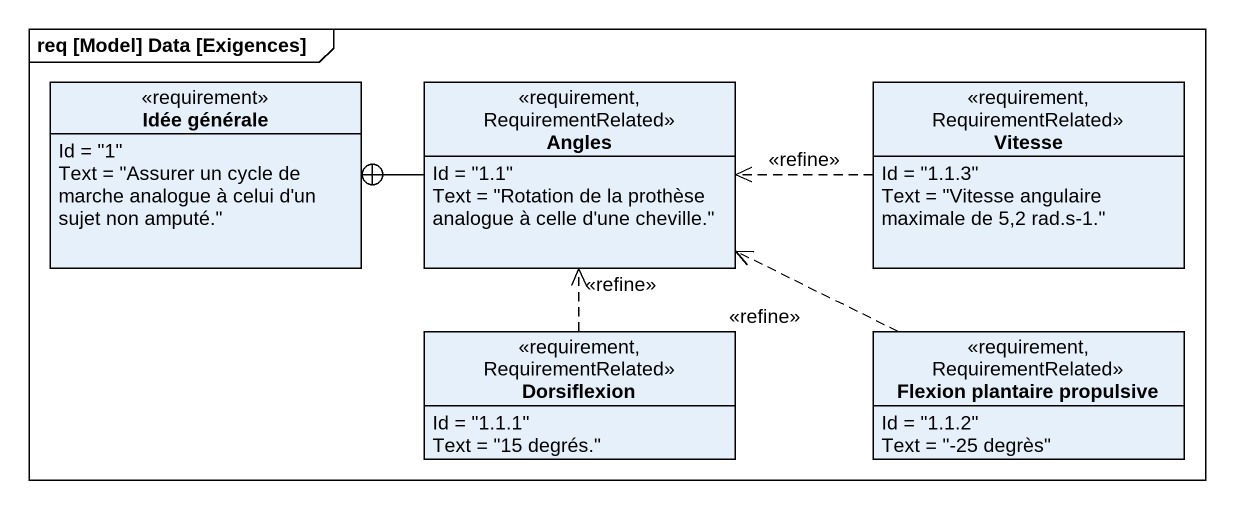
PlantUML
@startuml
mainframe req [Model] Data [Exigences]
hide circle
hide empty members
class "Idée générale" as Idée_générale <<requirement>> {
  Id = "1"
  Text = "Assurer un cycle de marche analogue à celui d'un sujet non amputé."
}
class Angles <<requirement, RequirementRelated>> {
  Id = "1.1"
  Text = "Rotation de la prothèse analogue à celle d'une cheville."
}
class Vitesse <<requirement, RequirementRelated>> {
  Id = "1.1.3"
  Text = "Vitesse angulaire maximale de 5,2 rad.s-1."
}
class Dorsiflexion <<requirement, RequirementRelated>> {
  Id = "1.1.1"
  Text = "15 degrés."
}
class "Flexion plantaire propulsive" as Flexion_plantaire_propulsive <<requirement, RequirementRelated>> {
  Id = "1.1.2"
  Text = "-25 degrès"
}
Angles -left-+ Idée_générale
Vitesse .left.> Angles : <<refine>>
Dorsiflexion .up.> Angles : <<refine>>
Flexion_plantaire_propulsive .left.> Angles : <<refine>>
@enduml
